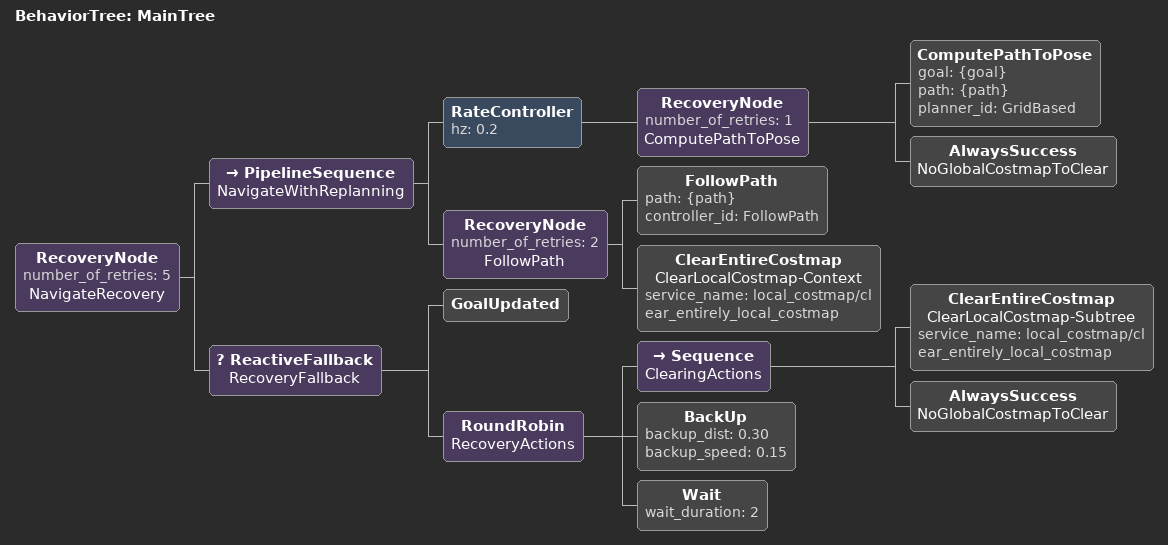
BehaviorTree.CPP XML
<root main_tree_to_execute="MainTree">
  <BehaviorTree ID="MainTree">
    <RecoveryNode number_of_retries="5" name="NavigateRecovery">
      <PipelineSequence name="NavigateWithReplanning">
        <RateController hz="0.2">
          <RecoveryNode number_of_retries="1" name="ComputePathToPose">
            <ComputePathToPose goal="{goal}" path="{path}" planner_id="GridBased"/>
            <AlwaysSuccess name="NoGlobalCostmapToClear"/>
          </RecoveryNode>
        </RateController>
        <RecoveryNode number_of_retries="2" name="FollowPath">
          <FollowPath path="{path}" controller_id="FollowPath"/>
          <ClearEntireCostmap name="ClearLocalCostmap-Context" service_name="local_costmap/clear_entirely_local_costmap"/>
        </RecoveryNode>
      </PipelineSequence>
      <ReactiveFallback name="RecoveryFallback">
        <GoalUpdated/>
        <RoundRobin name="RecoveryActions">
          <Sequence name="ClearingActions">
            <ClearEntireCostmap name="ClearLocalCostmap-Subtree" service_name="local_costmap/clear_entirely_local_costmap"/>
            <AlwaysSuccess name="NoGlobalCostmapToClear"/>
          </Sequence>
          <BackUp backup_dist="0.30" backup_speed="0.15"/>
          <Wait wait_duration="2"/>
        </RoundRobin>
      </ReactiveFallback>
    </RecoveryNode>
  </BehaviorTree>
</root>
